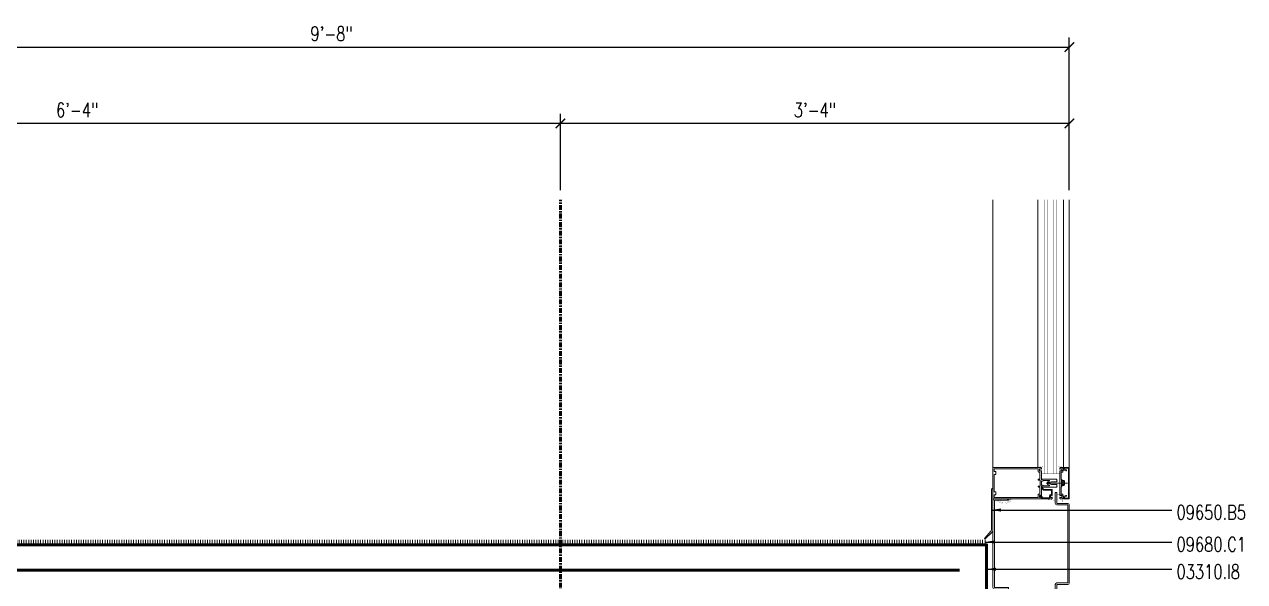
# Model space of a CAD drawing. Header units: inches. Extents: x 4066 to 5785, y 40 to 930.
# Drawn here: x 4741.9 to 4837.8, y 255 to 298.8 of the extents above; entities that cross this region are included whole.
import ezdxf

# ---------------------------------------------------------------- set-up
doc = ezdxf.new("R2010")
doc.units = ezdxf.units.IN
doc.header["$LTSCALE"] = 0.5
doc.header["$MEASUREMENT"] = 0
doc.linetypes.add('CENTER2', pattern=[1.125, 0.75, -0.125, 0.125, -0.125])
doc.layers.get('0').update_dxf_attribs({"lineweight": 18})
doc.layers.get('Defpoints').update_dxf_attribs({"color": 140, "lineweight": 18})
for name, color, linetype, lineweight in [('A-Anno-Dims', 211, 'Continuous', 18), ('A-Anno-Note', 231, 'Continuous', 25), ('A-Detl-Fine', 90, 'Continuous', 18), ('A-Detl-Medm', 31, 'Continuous', 25), ('A-Detl-Thin', 150, 'Continuous', 18), ('A-Detl-Wide', 213, 'Continuous', 50)]:
    doc.layers.add(name, color=color, linetype=linetype, lineweight=lineweight)
doc.styles.add('Arch-Dim', font='romans.shx', dxfattribs={"width": 0.75})
doc.dimstyles.new('Aec-Arch-I-96', dxfattribs={"dimscale": 96, "dimtxt": 0.09375, "dimasz": 0.0625, "dimexe": 0.0625, "dimexo": 0.0625, "dimgap": 0.03125, "dimtad": 1, "dimdec": 4, "dimzin": 3, "dimdsep": 46, "dimlunit": 4, "dimtxsty": 'Arch-Dim', "dimblk": 'ARCHTICK', "dimcen": 0.09375, "dimazin": 2, "dimtfac": 0.75, "dimtdec": 4, "dimtix": 1, "dimtmove": 2, "dimatfit": 2, "dimfxl": 1, "dimtolj": 1, "dimtzin": 0, "dimarcsym": 0})

# ---------------------------------------------------------------- blocks, each defined once
blk = doc.blocks.new('AecDtl_9650C2')
at = {"layer": 'A-Detl-Thin'}
blk.add_lwpolyline([(0.037, 0.588), (0.603, 0.022, 0.414214), (0.647, 0.022), (0.648, 0.023, 0.397145), (0.65, 0.066), (0.157, 0.621, -0.18372), (0.125, 0.704), (0.125, 3.875, 0.414214), (0, 4), (0, 0.677, 0.198912)], format="xyb", close=True, dxfattribs=at)
blk = doc.blocks.new('*U66')
at = {"layer": 'A-Detl-Wide'}
blk.add_lwpolyline([(0, 0.06), (0, 5.5), (136.5, 5.5)], dxfattribs=at)
blk = doc.blocks.new('_ArchTick')
at = {"color": 0, "linetype": 'ByBlock', "const_width": 0.15}
blk.add_lwpolyline([(-0.5, -0.5), (0.5, 0.5)], dxfattribs=at)
blk = doc.blocks.new('*D137')
at = {"layer": 'A-Anno-Dims', "color": 0, "lineweight": -2, "transparency": 16777216}
for p, q in [((4784.039, 285.809), (4784.039, 291.809)), ((4824.04, 285.809), (4824.04, 291.809)), ((4824.04, 291.059), (4784.039, 291.059))]:
    blk.add_line(p, q, dxfattribs=at)
at = {"layer": 'Defpoints', "color": 0, "transparency": 16777216}
for p in [(4784.039, 291.059), (4784.039, 285.059), (4824.04, 285.059)]:
    blk.add_point(p, dxfattribs=at)
at = {"layer": 'A-Anno-Dims', "color": 0, "lineweight": -2, "transparency": 16777216, "xscale": 0.75, "yscale": 0.75, "zscale": 0.75, "rotation": 180}
blk.add_blockref('_ArchTick', (4784.039, 291.059), dxfattribs=at)
at = {"layer": 'A-Anno-Dims', "color": 0, "lineweight": -2, "transparency": 16777216, "xscale": 0.75, "yscale": 0.75, "zscale": 0.75}
blk.add_blockref('_ArchTick', (4824.04, 291.059), dxfattribs=at)
at = {"layer": 'A-Anno-Dims', "color": 0, "transparency": 16777216, "insert": (4804.04, 292.104), "char_height": 1.125, "attachment_point": 5, "style": 'Arch-Dim'}
blk.add_mtext('\\A1;3\'-4"', dxfattribs=at)
blk = doc.blocks.new('*D138')
at = {"layer": 'A-Anno-Dims', "color": 0, "lineweight": -2, "transparency": 16777216}
for p, q in [((4708.04, 208.249), (4708.04, 291.809)), ((4784.039, 285.809), (4784.039, 291.809)), ((4784.039, 291.059), (4708.04, 291.059))]:
    blk.add_line(p, q, dxfattribs=at)
at = {"layer": 'Defpoints', "color": 0, "transparency": 16777216}
for p in [(4708.04, 291.059), (4784.039, 285.059), (4708.04, 207.499)]:
    blk.add_point(p, dxfattribs=at)
at = {"layer": 'A-Anno-Dims', "color": 0, "lineweight": -2, "transparency": 16777216, "xscale": 0.75, "yscale": 0.75, "zscale": 0.75, "rotation": 180}
blk.add_blockref('_ArchTick', (4708.04, 291.059), dxfattribs=at)
at = {"layer": 'A-Anno-Dims', "color": 0, "lineweight": -2, "transparency": 16777216, "xscale": 0.75, "yscale": 0.75, "zscale": 0.75}
blk.add_blockref('_ArchTick', (4784.039, 291.059), dxfattribs=at)
at = {"layer": 'A-Anno-Dims', "color": 0, "transparency": 16777216, "insert": (4746.04, 292.104), "char_height": 1.125, "attachment_point": 5, "style": 'Arch-Dim'}
blk.add_mtext('\\A1;6\'-4"', dxfattribs=at)
blk = doc.blocks.new('*D140')
at = {"layer": 'A-Anno-Dims', "color": 0, "lineweight": -2, "transparency": 16777216}
for p, q in [((4708.04, 208.249), (4708.04, 297.809)), ((4824.04, 285.809), (4824.04, 297.809)), ((4708.04, 297.059), (4824.04, 297.059))]:
    blk.add_line(p, q, dxfattribs=at)
at = {"layer": 'Defpoints', "color": 0, "transparency": 16777216}
for p in [(4824.04, 297.059), (4824.04, 285.059), (4708.04, 207.499)]:
    blk.add_point(p, dxfattribs=at)
at = {"layer": 'A-Anno-Dims', "color": 0, "lineweight": -2, "transparency": 16777216, "xscale": 0.75, "yscale": 0.75, "zscale": 0.75, "rotation": 180}
blk.add_blockref('_ArchTick', (4708.04, 297.059), dxfattribs=at)
at = {"layer": 'A-Anno-Dims', "color": 0, "lineweight": -2, "transparency": 16777216, "xscale": 0.75, "yscale": 0.75, "zscale": 0.75}
blk.add_blockref('_ArchTick', (4824.04, 297.059), dxfattribs=at)
at = {"layer": 'A-Anno-Dims', "color": 0, "transparency": 16777216, "insert": (4766.04, 298.104), "char_height": 1.125, "attachment_point": 5, "style": 'Arch-Dim'}
blk.add_mtext('\\A1;9\'-8"', dxfattribs=at)

msp = doc.modelspace()

# ---------------------------------------------------------------- hatches: boundary and pattern name
at = {"layer": 'A-Detl-Thin'}
h = msp.add_hatch(dxfattribs=at)
h.set_pattern_fill('LINE', color=256, scale=1.5, angle=90, style=0)
h.set_pattern_definition([(90, (4652.03953, 257.94018), (-0.1875, 1e-17), [])])
h.paths.add_polyline_path([(4817.53867, 257.94018), (4817.53867, 258.31518), (4681.0391, 258.31518), (4681.0391, 257.94018)], flags=0)

# ---------------------------------------------------------------- linework, layer by layer
at = {"layer": 'A-Detl-Fine'}
for p, q in [((4821.55758, 264.05899), (4821.55795, 285.05913)), ((4823.58972, 264.05899), (4823.59009, 285.05913)), ((4821.55758, 264.05899), (4821.55758, 263.99998)), ((4823.58972, 264.05899), (4823.58972, 263.9982)), ((4823.47534, 263.03525), (4823.43534, 263.03525)), ((4823.43534, 263.03525), (4823.43534, 262.53525)), ((4823.47534, 263.03525), (4823.47534, 262.53525)), ((4823.61502, 262.98816), (4823.47534, 262.98816)), ((4823.61502, 262.88671), (4823.47534, 262.88671)), ((4823.61895, 262.97184), (4823.61895, 262.59865)), ((4823.63765, 262.97184), (4823.61895, 262.97184)), ((4823.64995, 262.93743), (4823.64995, 262.63306)), ((4823.90106, 262.77844), (4822.20725, 262.77844)), ((4823.47534, 262.53525), (4823.43534, 262.53525)), ((4823.61502, 262.68379), (4823.47534, 262.68379)), ((4823.61502, 262.58233), (4823.47534, 262.58233)), ((4823.63765, 262.59865), (4823.61895, 262.59865)), ((4822.41264, 261.49791), (4822.41264, 261.55655))]:
    msp.add_line(p, q, dxfattribs=at)
at = {"layer": 'A-Detl-Fine', "const_width": 0.01111}
for points in [[(4822.08528, 264.13377), (4821.55758, 264.05899)], [(4823.06201, 264.13377), (4823.58972, 264.05899)], [(4821.84097, 263.53129), (4822.08528, 263.53129)], [(4823.30633, 263.53129), (4823.06201, 263.53129)], [(4823.06226, 263.08431), (4823.30655, 263.08431)], [(4822.69603, 262.02561), (4822.94034, 262.02561)], [(4823.30655, 262.47257), (4823.06226, 262.47257)], [(4823.3068, 261.90911), (4823.06248, 261.90911)], [(4818.34099, 261.34039), (4818.3438, 261.35311), (4818.35148, 261.36332), (4818.36289, 261.36951)], [(4818.37129, 261.31008), (4818.35602, 261.31423), (4818.34514, 261.32511), (4818.34099, 261.34039)], [(4818.36288, 261.36951), (4818.62786, 261.43529)], [(4818.37745, 261.31068), (4818.37546, 261.31037), (4818.37337, 261.31016), (4818.37129, 261.31008)], [(4818.45041, 261.32881), (4818.37748, 261.3107)], [(4818.91598, 261.18433), (4818.84568, 261.18762), (4818.77561, 261.19726), (4818.70637, 261.2129), (4818.6386, 261.23423), (4818.5729, 261.26089), (4818.50991, 261.29255), (4818.45022, 261.32888)], [(4818.91598, 261.24492), (4818.83757, 261.24913), (4818.76002, 261.26148), (4818.68418, 261.28155), (4818.61091, 261.3089), (4818.54107, 261.34311)], [(4818.6362, 261.41829), (4818.54201, 261.34302)], [(4818.62786, 261.43527), (4818.62868, 261.43544), (4818.62954, 261.43556), (4818.63038, 261.43561)], [(4818.63038, 261.43561), (4818.63524, 261.43429), (4818.6387, 261.43083), (4818.64001, 261.42598)], [(4818.64001, 261.42598), (4818.63955, 261.42305), (4818.63823, 261.42042), (4818.63618, 261.41831)], [(4819.48131, 261.49486), (4819.43656, 261.44954), (4819.38824, 261.40831), (4819.33671, 261.37132), (4819.28232, 261.33875), (4819.22543, 261.31075), (4819.1664, 261.28748), (4819.10558, 261.2691), (4819.04333, 261.25577), (4818.98001, 261.24766), (4818.91598, 261.24492)], [(4819.5295, 261.45736), (4819.48567, 261.41263), (4819.43849, 261.3714), (4819.38829, 261.33384), (4819.33538, 261.3001), (4819.28009, 261.27034), (4819.22272, 261.24472), (4819.1636, 261.22341), (4819.10305, 261.20655), (4819.04139, 261.19432), (4818.97892, 261.18686), (4818.91598, 261.18433)], [(4819.13871, 261.49634), (4819.13871, 261.52664)], [(4819.48152, 261.49634), (4819.13871, 261.49634)], [(4819.16901, 261.55692), (4819.15374, 261.55278), (4819.14287, 261.5419), (4819.13873, 261.52664)], [(4819.16901, 261.55692), (4820.11593, 261.55692)], [(4820.11593, 261.45919), (4819.52959, 261.45919)], [(4820.11593, 261.55692), (4820.11593, 261.45919)], [(4822.41264, 261.55655), (4822.52563, 261.55655)], [(4822.94034, 261.42311), (4822.41264, 261.49791)], [(4823.06248, 261.5573), (4823.3068, 261.5573)], [(4823.5031, 261.37798), (4823.50584, 261.44095), (4823.51407, 261.50331), (4823.52779, 261.56446)], [(4823.52779, 261.1915), (4823.51407, 261.25265), (4823.50584, 261.31501), (4823.5031, 261.37798)]]:
    msp.add_lwpolyline(points, dxfattribs=at)
at = {"layer": 'A-Detl-Fine', "linetype": 'Continuous', "const_width": 0.01111}
for points in [[(4823.06226, 263.02324), (4823.06226, 263.08431)], [(4823.06226, 262.47257), (4823.06226, 262.53366)]]:
    msp.add_lwpolyline(points, dxfattribs=at)
at = {"layer": 'A-Detl-Fine'}
for centre, radius, start, end in [((4823.59564, 262.93743), 0.05431, 290.9107, 69.0893), ((4823.4851, 262.78525), 0.16485, 322.0123, 37.9877), ((4823.59564, 262.63306), 0.05431, 290.9107, 69.0893)]:
    msp.add_arc(centre, radius, start, end, dxfattribs=at)
at = {"layer": 'A-Detl-Medm', "linetype": 'Continuous', "const_width": 0.01111}
for points in [[(4822.0854, 285.05913), (4822.08504, 263.51137)], [(4822.32969, 285.05913), (4822.32914, 263.51137)], [(4822.81775, 263.51137), (4822.8183, 285.05913)], [(4823.06206, 263.51137), (4823.06261, 285.05913)], [(4822.08504, 263.51137), (4823.06226, 263.51137)], [(4822.32933, 263.75567), (4822.81794, 263.75567)]]:
    msp.add_lwpolyline(points, dxfattribs=at)
at = {"layer": 'A-Detl-Thin'}
for p, q in [((4818.03916, 263.99998), (4818.03968, 285.05913)), ((4824.03948, 263.99998), (4824.03986, 285.05913)), ((4821.82119, 263.99998), (4818.03933, 263.99998)), ((4818.03933, 263.99998), (4818.03933, 261.55692)), ((4818.13706, 263.7459), (4818.13706, 263.90225)), ((4818.13706, 263.90225), (4821.56712, 263.90225)), ((4821.56712, 263.90225), (4821.56712, 263.90223)), ((4821.56712, 263.90223), (4821.5819, 263.89824)), ((4821.5819, 263.89824), (4821.59242, 263.88773)), ((4821.59242, 263.88773), (4821.59641, 263.87294)), ((4821.59641, 263.87294), (4821.59643, 263.87294)), ((4821.59643, 263.87294), (4821.59643, 263.6726)), ((4821.69415, 263.78108), (4821.69415, 263.86707)), ((4821.69415, 263.86707), (4821.69417, 263.86707)), ((4821.69417, 263.86707), (4821.70082, 263.89172)), ((4821.70082, 263.89172), (4821.71835, 263.90926)), ((4821.71835, 263.90926), (4821.74301, 263.91592)), ((4821.74301, 263.91592), (4821.75328, 263.91592)), ((4821.75328, 263.91592), (4821.75328, 263.9159)), ((4821.75328, 263.9159), (4821.77618, 263.91289)), ((4821.77618, 263.91289), (4821.79734, 263.90409)), ((4821.79734, 263.90409), (4821.81564, 263.88998)), ((4821.81564, 263.88998), (4821.81569, 263.89)), ((4821.81569, 263.89), (4821.82628, 263.88564)), ((4821.82119, 263.99994), (4821.82119, 263.99998)), ((4821.83104, 263.99728), (4821.82119, 263.99994)), ((4821.82628, 263.88564), (4821.83627, 263.88977)), ((4821.83804, 263.99028), (4821.83104, 263.99728)), ((4821.83627, 263.88977), (4821.8407, 263.9003)), ((4821.8407, 263.98043), (4821.83804, 263.99028)), ((4821.84074, 263.98043), (4821.8407, 263.98043)), ((4821.8407, 263.9003), (4821.84074, 263.9003)), ((4821.84074, 263.9003), (4821.84074, 263.98043)), ((4823.54698, 263.94134), (4823.54696, 263.94134)), ((4823.54696, 263.94134), (4823.54696, 263.9218)), ((4823.54696, 263.9218), (4823.547, 263.9218)), ((4823.555, 263.97091), (4823.54698, 263.94134)), ((4823.547, 263.9218), (4823.55233, 263.90208)), ((4823.55233, 263.90208), (4823.56634, 263.88807)), ((4823.57603, 263.99193), (4823.555, 263.97091)), ((4823.56634, 263.88807), (4823.58605, 263.88274)), ((4823.6056, 263.99994), (4823.57603, 263.99193)), ((4823.58605, 263.88274), (4823.60576, 263.88808)), ((4824.03948, 263.99998), (4823.6056, 263.99998)), ((4823.6056, 263.99998), (4823.6056, 263.99994)), ((4823.60576, 263.88808), (4823.61977, 263.90209)), ((4823.61977, 263.90209), (4823.62511, 263.9218)), ((4823.62511, 263.9218), (4823.62512, 263.9218)), ((4823.62512, 263.9218), (4823.62512, 263.9511)), ((4823.62512, 263.9511), (4823.98084, 263.9511)), ((4823.98084, 263.9511), (4823.98084, 261.60578)), ((4824.03948, 261.55692), (4824.03948, 263.99998)), ((4818.1371, 263.7459), (4818.13706, 263.7459)), ((4818.13706, 262.15791), (4818.13706, 263.39897)), ((4818.13706, 263.39897), (4818.1371, 263.39897)), ((4818.14508, 263.71632), (4818.1371, 263.7459)), ((4818.1371, 263.39897), (4818.14508, 263.42856)), ((4818.16611, 263.69528), (4818.14508, 263.71632)), ((4818.14508, 263.42856), (4818.16611, 263.44959)), ((4818.1957, 263.68728), (4818.16611, 263.69528)), ((4818.16611, 263.44959), (4818.1957, 263.45759)), ((4818.1957, 263.68726), (4818.1957, 263.68728)), ((4818.25433, 263.68726), (4818.1957, 263.68726)), ((4818.1957, 263.45759), (4818.1957, 263.45761)), ((4818.1957, 263.45761), (4818.25433, 263.45761)), ((4818.25433, 263.45761), (4818.25433, 263.68726)), ((4821.59643, 263.6726), (4821.59644, 263.6726)), ((4821.59646, 263.06477), (4821.59643, 263.06477)), ((4821.59643, 263.06477), (4821.59643, 263.02567)), ((4821.59643, 263.02567), (4821.59644, 263.02567)), ((4821.59644, 263.6726), (4821.59912, 263.66275)), ((4821.59644, 263.02567), (4821.59912, 263.01583)), ((4821.59913, 263.07461), (4821.59646, 263.06477)), ((4821.59912, 263.66275), (4821.60612, 263.65575)), ((4821.59912, 263.01583), (4821.60612, 263.00883)), ((4821.60612, 263.08162), (4821.59913, 263.07461)), ((4821.60612, 263.65575), (4821.61597, 263.65309)), ((4821.61597, 263.08429), (4821.60612, 263.08162)), ((4821.60612, 263.00883), (4821.61597, 263.00617)), ((4821.61597, 263.65309), (4821.61597, 263.65305)), ((4821.61597, 263.65305), (4821.71858, 263.65305)), ((4821.71858, 263.08431), (4821.61597, 263.08431)), ((4821.61597, 263.08431), (4821.61597, 263.08429)), ((4821.61597, 263.00617), (4821.61597, 263.00615)), ((4821.61597, 263.00615), (4821.74301, 263.00615)), ((4821.69417, 263.78108), (4821.69415, 263.78108)), ((4821.70082, 263.75642), (4821.69417, 263.78108)), ((4821.71835, 263.73889), (4821.70082, 263.75642)), ((4821.74301, 263.73223), (4821.71835, 263.73889)), ((4821.71858, 263.65305), (4821.71858, 263.08431)), ((4821.74301, 263.73221), (4821.74301, 263.73223)), ((4821.75328, 263.73221), (4821.74301, 263.73221)), ((4821.74301, 263.00615), (4821.74301, 262.55076)), ((4821.7533, 263.73223), (4821.75328, 263.73221)), ((4821.77622, 263.73526), (4821.7533, 263.73223)), ((4821.79739, 263.74407), (4821.77622, 263.73526)), ((4821.81569, 263.75821), (4821.79739, 263.74407)), ((4821.82628, 263.7625), (4821.81569, 263.75815)), ((4821.81569, 263.75815), (4821.81569, 263.75821)), ((4821.82608, 263.38921), (4821.84074, 263.40387)), ((4821.84074, 263.37455), (4821.82608, 263.38921)), ((4821.83627, 263.75838), (4821.82628, 263.7625)), ((4821.8407, 263.74785), (4821.83627, 263.75838)), ((4821.84074, 263.74785), (4821.8407, 263.74785)), ((4821.84074, 263.40387), (4821.84074, 263.74785)), ((4821.84074, 263.03546), (4821.84074, 263.37455)), ((4821.84207, 263.03053), (4821.84074, 263.03546)), ((4821.90523, 262.92796), (4821.84074, 262.92796)), ((4821.84074, 262.92796), (4821.84074, 262.62894)), ((4821.84558, 263.02703), (4821.84207, 263.03053)), ((4821.8505, 263.02569), (4821.84558, 263.02703)), ((4821.8505, 263.02567), (4821.8505, 263.02569)), ((4821.90523, 263.02567), (4821.8505, 263.02567)), ((4821.91016, 263.02703), (4821.90523, 263.02571)), ((4821.90523, 263.02571), (4821.90523, 263.02567)), ((4821.90527, 262.92798), (4821.90523, 262.92796)), ((4821.94396, 262.93518), (4821.90527, 262.92798)), ((4821.91366, 263.03053), (4821.91016, 263.02703)), ((4821.91498, 263.03546), (4821.91366, 263.03053)), ((4821.915, 263.03546), (4821.91498, 263.03546)), ((4821.91501, 263.07455), (4821.915, 263.07455)), ((4821.915, 263.07455), (4821.915, 263.03546)), ((4821.91636, 263.07947), (4821.91501, 263.07455)), ((4821.91986, 263.08297), (4821.91636, 263.07947)), ((4821.92478, 263.08431), (4821.91986, 263.08297)), ((4823.06226, 263.08431), (4821.92478, 263.08431)), ((4821.977, 262.95543), (4821.94396, 262.93518)), ((4822.00098, 262.98664), (4821.977, 262.95543)), ((4822.00098, 262.9866), (4822.00098, 262.98664)), ((4822.45392, 262.9866), (4822.00098, 262.9866)), ((4822.31904, 262.85022), (4822.35287, 262.88879)), ((4822.35287, 262.88879), (4822.40362, 262.91343)), ((4822.40361, 262.91345), (4822.4615, 262.92895)), ((4822.40362, 262.91343), (4822.40361, 262.91345)), ((4822.42891, 262.81905), (4822.64205, 262.87617)), ((4822.45392, 262.98656), (4822.45392, 262.9866)), ((4822.47846, 262.9736), (4822.45392, 262.98656)), ((4822.4615, 262.92895), (4822.46151, 262.92897)), ((4822.46151, 262.92897), (4822.48186, 262.94786)), ((4822.48186, 262.94786), (4822.47846, 262.9736)), ((4822.64205, 262.87617), (4823.06226, 262.87617)), ((4823.06226, 263.04522), (4823.06226, 263.08431)), ((4823.07692, 263.03057), (4823.06226, 263.04522)), ((4823.06226, 263.01591), (4823.07692, 263.03057)), ((4823.06226, 262.94457), (4823.06226, 263.01591)), ((4823.07692, 262.92991), (4823.06226, 262.94457)), ((4823.06226, 262.91526), (4823.07692, 262.92991)), ((4823.06226, 262.87617), (4823.06226, 262.91526)), ((4818.1371, 262.15791), (4818.13706, 262.15791)), ((4818.14508, 262.12833), (4818.1371, 262.15791)), ((4818.16611, 262.10729), (4818.14508, 262.12833)), ((4818.1957, 262.09929), (4818.16611, 262.10729)), ((4818.1957, 262.09927), (4818.1957, 262.09929)), ((4818.25433, 262.09927), (4818.1957, 262.09927)), ((4818.25433, 261.86964), (4818.25433, 262.09927)), ((4821.59646, 262.53121), (4821.59643, 262.53121)), ((4821.59643, 262.53121), (4821.59643, 262.49212)), ((4821.59643, 262.49212), (4821.59644, 262.49212)), ((4821.59644, 262.49212), (4821.59912, 262.48227)), ((4821.59913, 262.54106), (4821.59646, 262.53121)), ((4821.59913, 261.89413), (4821.59646, 261.88428)), ((4821.59912, 262.48227), (4821.60612, 262.47527)), ((4821.60612, 262.54806), (4821.59913, 262.54106)), ((4821.60612, 261.90114), (4821.59913, 261.89413)), ((4821.61597, 262.55074), (4821.60612, 262.54806)), ((4821.60612, 262.47527), (4821.61597, 262.47261)), ((4821.61597, 261.90381), (4821.60612, 261.90114)), ((4821.74301, 262.55076), (4821.61597, 262.55076)), ((4821.61597, 262.55076), (4821.61597, 262.55074)), ((4821.61597, 262.47261), (4821.61597, 262.47257)), ((4821.61597, 262.47257), (4821.71858, 262.47257)), ((4821.71858, 261.90383), (4821.61597, 261.90383)), ((4821.61597, 261.90383), (4821.61597, 261.90381)), ((4821.71858, 262.47257), (4821.71858, 261.90383)), ((4821.82608, 262.16769), (4821.84074, 262.18234)), ((4821.84074, 262.15303), (4821.82608, 262.16769)), ((4821.84074, 262.62894), (4821.90523, 262.62894)), ((4821.84074, 262.52144), (4821.84207, 262.52637)), ((4821.84074, 262.18234), (4821.84074, 262.52144)), ((4821.84074, 261.80904), (4821.84074, 262.15303)), ((4821.84207, 262.52637), (4821.84558, 262.52987)), ((4821.84558, 262.52987), (4821.8505, 262.53121)), ((4821.84854, 262.40417), (4821.84854, 262.51166)), ((4821.84854, 262.51166), (4821.84856, 262.51166)), ((4821.84856, 262.40417), (4821.84854, 262.40417)), ((4821.84856, 262.51166), (4821.85123, 262.52151)), ((4821.85056, 262.38896), (4821.84856, 262.40417)), ((4821.8505, 262.53121), (4821.90523, 262.53121)), ((4821.85639, 262.3749), (4821.85056, 262.38896)), ((4821.85123, 262.52151), (4821.85823, 262.52852)), ((4821.86573, 262.36272), (4821.85639, 262.3749)), ((4821.85823, 262.52852), (4821.86808, 262.53119)), ((4821.86573, 262.3627), (4821.86573, 262.36272)), ((4821.98787, 262.24056), (4821.86573, 262.3627)), ((4821.86808, 262.53119), (4821.86808, 262.53121)), ((4821.86808, 262.53121), (4821.88763, 262.53121)), ((4821.88763, 262.53121), (4821.88763, 262.53117)), ((4821.88763, 262.53117), (4821.89748, 262.52851)), ((4821.89748, 262.52851), (4821.90448, 262.52151)), ((4821.90448, 262.52151), (4821.90714, 262.51166)), ((4821.90523, 262.62894), (4821.90521, 262.62892)), ((4821.90521, 262.62892), (4821.94391, 262.62175)), ((4821.90523, 262.53121), (4821.90523, 262.53119)), ((4821.90523, 262.53119), (4821.91016, 262.52987)), ((4821.90714, 262.51166), (4821.90718, 262.51166)), ((4821.90718, 262.51166), (4821.90718, 262.40417)), ((4821.90718, 262.40417), (4822.02934, 262.28201)), ((4821.91016, 262.52987), (4821.91366, 262.52637)), ((4821.91366, 262.52637), (4821.91498, 262.52144)), ((4821.91498, 262.52144), (4821.915, 262.52144)), ((4821.915, 262.52144), (4821.915, 262.48235)), ((4821.915, 262.48235), (4821.91501, 262.48235)), ((4821.91501, 262.48235), (4821.91636, 262.47743)), ((4821.91636, 262.47743), (4821.91986, 262.47394)), ((4821.91986, 262.47394), (4821.92478, 262.47261)), ((4821.92478, 262.47261), (4821.92478, 262.47257)), ((4821.92478, 262.47257), (4823.06226, 262.47257)), ((4821.94391, 262.62175), (4821.97696, 262.60153)), ((4821.97696, 262.60153), (4822.00096, 262.57034)), ((4821.98789, 262.24056), (4821.98787, 262.24056)), ((4822.00007, 262.23122), (4821.98789, 262.24056)), ((4822.01413, 262.2254), (4822.00007, 262.23122)), ((4822.00096, 262.57034), (4822.00098, 262.5703)), ((4822.00098, 262.5703), (4822.45392, 262.5703)), ((4822.02934, 262.22339), (4822.01413, 262.2254)), ((4822.02934, 262.28201), (4822.63717, 262.28201)), ((4822.63717, 262.22339), (4822.02934, 262.22339)), ((4822.30213, 262.8033), (4822.31904, 262.85022)), ((4822.30213, 262.75359), (4822.30213, 262.8033)), ((4822.31904, 262.70666), (4822.30213, 262.75359)), ((4822.35287, 262.66809), (4822.31904, 262.70666)), ((4822.40362, 262.64345), (4822.35287, 262.66809)), ((4822.40122, 262.79552), (4822.42891, 262.81903)), ((4822.40122, 262.76136), (4822.40122, 262.79552)), ((4822.42891, 262.73785), (4822.40122, 262.76136)), ((4822.4615, 262.62793), (4822.40361, 262.64345)), ((4822.40361, 262.64345), (4822.40362, 262.64345)), ((4822.42891, 262.81903), (4822.42891, 262.81905)), ((4822.42891, 262.73783), (4822.42891, 262.73785)), ((4822.64205, 262.68073), (4822.42891, 262.73783)), ((4822.45392, 262.57032), (4822.47847, 262.58329)), ((4822.45392, 262.5703), (4822.45392, 262.57032)), ((4822.4615, 262.62791), (4822.4615, 262.62793)), ((4822.48185, 262.60904), (4822.4615, 262.62791)), ((4822.47847, 262.58329), (4822.48185, 262.60904)), ((4822.63717, 262.28201), (4822.63717, 262.28199)), ((4822.63717, 262.28199), (4822.66674, 262.27401)), ((4822.63717, 261.88331), (4822.63717, 262.22339)), ((4823.06226, 262.68073), (4822.64205, 262.68073)), ((4822.66674, 262.27401), (4822.68777, 262.25299)), ((4822.68777, 262.25299), (4822.69576, 262.22341)), ((4822.69576, 262.22341), (4822.6958, 262.22339)), ((4822.6958, 262.22339), (4822.6958, 261.80904)), ((4823.06226, 262.64164), (4823.06226, 262.68073)), ((4823.07692, 262.62697), (4823.06226, 262.64164)), ((4823.06226, 262.61231), (4823.07692, 262.62697)), ((4823.06226, 262.54099), (4823.06226, 262.61231)), ((4823.07692, 262.52633), (4823.06226, 262.54099)), ((4823.06226, 262.51166), (4823.07692, 262.52633)), ((4823.06226, 262.47257), (4823.06226, 262.51166)), ((4818.03933, 261.55692), (4821.82119, 261.55692)), ((4818.13706, 261.65465), (4818.13706, 261.811)), ((4818.13706, 261.811), (4818.1371, 261.811)), ((4821.56712, 261.65465), (4818.13706, 261.65465)), ((4818.1371, 261.811), (4818.14508, 261.84058)), ((4818.14508, 261.84058), (4818.16611, 261.86162)), ((4818.16611, 261.86162), (4818.1957, 261.86962)), ((4818.1957, 261.86962), (4818.1957, 261.86964)), ((4818.1957, 261.86964), (4818.25433, 261.86964)), ((4821.58192, 261.65867), (4821.56712, 261.65467)), ((4821.56712, 261.65467), (4821.56712, 261.65465)), ((4821.59243, 261.66918), (4821.58192, 261.65867)), ((4821.59641, 261.68396), (4821.59243, 261.66918)), ((4821.59643, 261.68396), (4821.59641, 261.68396)), ((4821.59646, 261.88428), (4821.59643, 261.88428)), ((4821.59643, 261.88428), (4821.59643, 261.68396)), ((4821.69415, 261.68981), (4821.69415, 261.77582)), ((4821.69415, 261.77582), (4821.69417, 261.77582)), ((4821.69417, 261.68981), (4821.69415, 261.68981)), ((4821.69417, 261.77582), (4821.70082, 261.80048)), ((4821.70082, 261.66516), (4821.69417, 261.68981)), ((4821.70082, 261.80048), (4821.71835, 261.81801)), ((4821.71835, 261.64762), (4821.70082, 261.66516)), ((4821.71365, 261.71917), (4821.7214, 261.74002)), ((4821.72388, 261.69793), (4821.71365, 261.71917)), ((4821.71835, 261.81801), (4821.74301, 261.82467)), ((4821.74301, 261.64096), (4821.71835, 261.64762)), ((4821.7214, 261.74002), (4821.74301, 261.74943)), ((4821.72386, 261.69792), (4821.72388, 261.69793)), ((4821.76764, 261.66015), (4821.72386, 261.69792)), ((4821.74301, 261.82467), (4821.75328, 261.82467)), ((4821.74301, 261.74943), (4821.84074, 261.74943)), ((4821.75328, 261.64096), (4821.74301, 261.64096)), ((4821.75328, 261.82467), (4821.75328, 261.82466)), ((4821.75328, 261.82466), (4821.77618, 261.82164)), ((4821.7533, 261.64098), (4821.75328, 261.64096)), ((4821.77622, 261.64401), (4821.7533, 261.64098)), ((4821.76766, 261.66019), (4821.76764, 261.66015)), ((4821.77815, 261.65663), (4821.76766, 261.66019)), ((4821.77618, 261.82164), (4821.79734, 261.81284)), ((4821.79739, 261.65282), (4821.77622, 261.64401)), ((4821.78769, 261.661), (4821.77815, 261.65663)), ((4821.79185, 261.67126), (4821.78769, 261.661)), ((4821.79186, 261.67126), (4821.79185, 261.67126)), ((4821.84074, 261.69081), (4821.79186, 261.69081)), ((4821.79186, 261.69081), (4821.79186, 261.67126)), ((4821.79734, 261.81284), (4821.81564, 261.79873)), ((4821.81569, 261.66696), (4821.79739, 261.65282)), ((4821.81564, 261.79873), (4821.81569, 261.79873)), ((4821.81569, 261.79873), (4821.82628, 261.79438)), ((4821.82628, 261.67126), (4821.81569, 261.66691)), ((4821.81569, 261.66691), (4821.81569, 261.66696)), ((4821.82119, 261.55696), (4821.83104, 261.55962)), ((4821.82119, 261.55692), (4821.82119, 261.55696)), ((4821.82628, 261.79438), (4821.83627, 261.7985)), ((4821.83627, 261.66713), (4821.82628, 261.67126)), ((4821.83104, 261.55962), (4821.83804, 261.56662)), ((4821.83627, 261.7985), (4821.8407, 261.80904)), ((4821.8407, 261.6566), (4821.83627, 261.66713)), ((4821.83804, 261.56662), (4821.8407, 261.57647)), ((4821.8407, 261.80904), (4821.84074, 261.80904)), ((4821.84074, 261.6566), (4821.8407, 261.6566)), ((4821.8407, 261.57647), (4821.84074, 261.57647)), ((4821.84074, 261.74943), (4821.84074, 261.74941)), ((4821.84074, 261.74941), (4821.87032, 261.74143)), ((4821.84074, 261.57647), (4821.84074, 261.69081)), ((4821.84074, 261.57647), (4821.84074, 261.6566)), ((4821.84341, 261.56662), (4821.84074, 261.57647)), ((4821.85042, 261.55961), (4821.84341, 261.56662)), ((4821.86026, 261.55694), (4821.85042, 261.55961)), ((4821.86026, 261.55692), (4821.86026, 261.55694)), ((4822.67626, 261.55692), (4821.86026, 261.55692)), ((4821.87032, 261.74143), (4821.89135, 261.7204)), ((4821.89135, 261.7204), (4821.89934, 261.69083)), ((4821.89934, 261.69083), (4821.89936, 261.69081)), ((4821.89936, 261.69081), (4821.89936, 261.61556)), ((4821.89936, 261.61556), (4822.49058, 261.61556)), ((4822.49058, 261.61556), (4822.49058, 261.77582)), ((4822.49058, 261.77582), (4822.4906, 261.77582)), ((4822.4906, 261.77582), (4822.50525, 261.83007)), ((4822.50525, 261.83007), (4822.54382, 261.86864)), ((4822.54382, 261.86864), (4822.59808, 261.8833)), ((4822.54924, 261.77582), (4822.54922, 261.77582)), ((4822.54922, 261.77582), (4822.54922, 261.68981)), ((4822.54922, 261.68981), (4822.54924, 261.68981)), ((4822.55591, 261.80046), (4822.54924, 261.77582)), ((4822.54924, 261.68981), (4822.55591, 261.66517)), ((4822.57343, 261.81798), (4822.55591, 261.80046)), ((4822.55591, 261.66517), (4822.57343, 261.64766)), ((4822.59808, 261.82466), (4822.57343, 261.81798)), ((4822.57343, 261.64766), (4822.59808, 261.64098)), ((4822.59808, 261.8833), (4822.59808, 261.88331)), ((4822.59808, 261.88331), (4822.63717, 261.88331)), ((4822.60834, 261.82467), (4822.59808, 261.82467)), ((4822.59808, 261.82467), (4822.59808, 261.82466)), ((4822.59808, 261.64098), (4822.59808, 261.64096)), ((4822.59808, 261.64096), (4822.60834, 261.64096)), ((4822.60834, 261.82466), (4822.60834, 261.82467)), ((4822.63124, 261.82162), (4822.60834, 261.82466)), ((4822.60834, 261.64096), (4822.60836, 261.64098)), ((4822.60836, 261.64098), (4822.63128, 261.64403)), ((4822.6524, 261.81282), (4822.63124, 261.82162)), ((4822.63128, 261.64403), (4822.65244, 261.65285)), ((4822.67072, 261.79871), (4822.6524, 261.81282)), ((4822.65244, 261.65285), (4822.67076, 261.66696)), ((4822.67076, 261.79873), (4822.67072, 261.79871)), ((4822.68134, 261.79437), (4822.67076, 261.79873)), ((4822.67076, 261.66691), (4822.68134, 261.67126)), ((4822.67076, 261.66696), (4822.67076, 261.66691)), ((4822.68611, 261.55962), (4822.67626, 261.55696)), ((4822.67626, 261.55696), (4822.67626, 261.55692)), ((4822.69134, 261.7985), (4822.68134, 261.79437)), ((4822.68134, 261.67126), (4822.69134, 261.66713)), ((4822.69311, 261.56662), (4822.68611, 261.55962)), ((4822.69576, 261.80904), (4822.69134, 261.7985)), ((4822.69134, 261.66713), (4822.69576, 261.6566)), ((4822.69576, 261.57647), (4822.69311, 261.56662)), ((4822.6958, 261.80904), (4822.69576, 261.80904)), ((4822.69576, 261.6566), (4822.6958, 261.6566)), ((4822.6958, 261.57647), (4822.69576, 261.57647)), ((4822.6958, 261.6566), (4822.6958, 261.57647)), ((4823.547, 261.63511), (4823.54696, 261.63511)), ((4823.54696, 261.63511), (4823.54696, 261.61556)), ((4823.54696, 261.61556), (4823.547, 261.61556)), ((4823.55233, 261.65481), (4823.547, 261.63511)), ((4823.547, 261.61556), (4823.55501, 261.58599)), ((4823.56634, 261.66882), (4823.55233, 261.65481)), ((4823.55501, 261.58599), (4823.57603, 261.56497)), ((4823.58605, 261.67416), (4823.56634, 261.66882)), ((4823.57603, 261.56497), (4823.6056, 261.55696)), ((4823.60576, 261.66883), (4823.58605, 261.67416)), ((4823.6056, 261.55696), (4823.6056, 261.55692)), ((4823.6056, 261.55692), (4824.03948, 261.55692)), ((4823.61977, 261.65483), (4823.60576, 261.66883)), ((4823.62511, 261.63511), (4823.61977, 261.65483)), ((4823.62512, 261.63511), (4823.62511, 261.63511)), ((4823.62512, 261.60578), (4823.62512, 261.63511)), ((4823.98084, 261.60578), (4823.62512, 261.60578))]:
    msp.add_line(p, q, dxfattribs=at)
msp.add_lwpolyline([(4823.77171, 263.74519), (4823.77173, 263.74521), (4823.79147, 263.73998), (4823.81061, 263.74512), (4823.82509, 263.75952), (4823.83032, 263.77926), (4823.82518, 263.79839), (4823.81078, 263.81288), (4823.8108, 263.8129), (4823.63234, 263.91592), (4823.63232, 263.91596), (4823.59982, 263.88441), (4823.55794, 263.89128), (4823.53721, 263.93156), (4823.53718, 263.93156), (4823.53718, 263.97065), (4823.53716, 263.97065), (4823.53315, 263.98544), (4823.52265, 263.99594), (4823.50787, 263.99994), (4823.50787, 263.99998), (4823.3261, 263.99998), (4823.3261, 263.99994), (4823.31625, 263.99728), (4823.30926, 263.99028), (4823.30659, 263.98043), (4823.30655, 263.98043), (4823.30655, 263.9003), (4823.30657, 263.9003), (4823.31102, 263.88977), (4823.32102, 263.88564), (4823.3316, 263.89), (4823.33163, 263.88994), (4823.34992, 263.90407), (4823.37109, 263.91288), (4823.39402, 263.9159), (4823.39402, 263.91592), (4823.40428, 263.91592), (4823.40428, 263.9159), (4823.42893, 263.90926), (4823.44646, 263.89173), (4823.45312, 263.86707), (4823.45314, 263.86707), (4823.45314, 263.78108), (4823.45312, 263.78108), (4823.44647, 263.75644), (4823.42895, 263.73891), (4823.40428, 263.73224), (4823.40428, 263.73221), (4823.39402, 263.73221), (4823.39402, 263.73223), (4823.3711, 263.73525), (4823.34994, 263.74406), (4823.33163, 263.75819), (4823.3316, 263.75815), (4823.32102, 263.7625), (4823.31103, 263.75838), (4823.30659, 263.74785), (4823.30655, 263.74785), (4823.30655, 262.99833), (4823.29191, 262.98367), (4823.30655, 262.969), (4823.30655, 262.58788), (4823.29191, 262.57324), (4823.30655, 262.55857), (4823.30655, 261.80904), (4823.30657, 261.80904), (4823.31102, 261.7985), (4823.32102, 261.79438), (4823.3316, 261.79873), (4823.33163, 261.79869), (4823.34992, 261.81282), (4823.37109, 261.82163), (4823.39402, 261.82466), (4823.39402, 261.82467), (4823.40428, 261.82467), (4823.40428, 261.82466), (4823.42893, 261.81801), (4823.44646, 261.80049), (4823.45312, 261.77582), (4823.45314, 261.77582), (4823.45314, 261.68981), (4823.45312, 261.68981), (4823.44647, 261.66517), (4823.42895, 261.64764), (4823.40428, 261.64098), (4823.40428, 261.64096), (4823.39402, 261.64096), (4823.39402, 261.64098), (4823.3711, 261.644), (4823.34994, 261.65281), (4823.33163, 261.66694), (4823.3316, 261.66691), (4823.32102, 261.67126), (4823.31103, 261.66713), (4823.30659, 261.6566), (4823.30655, 261.6566), (4823.30655, 261.57647), (4823.30659, 261.57647), (4823.30926, 261.56662), (4823.31625, 261.55962), (4823.3261, 261.55696), (4823.3261, 261.55692), (4823.50787, 261.55692), (4823.50787, 261.55694), (4823.52265, 261.56094), (4823.53316, 261.57146), (4823.53716, 261.58623), (4823.53718, 261.58623), (4823.53718, 261.62532), (4823.53721, 261.62532), (4823.55792, 261.6656), (4823.5998, 261.67249), (4823.63232, 261.64096), (4823.63234, 261.64096), (4823.8108, 261.744), (4823.8108, 261.74404), (4823.8252, 261.75852), (4823.83032, 261.77765), (4823.82507, 261.79739), (4823.8106, 261.81179), (4823.79147, 261.81693), (4823.77173, 261.81169), (4823.77171, 261.81171), (4823.66893, 261.75236), (4823.53718, 261.75236), (4823.53718, 261.86377), (4823.53716, 261.86378), (4823.52914, 261.89335), (4823.50813, 261.91436), (4823.47856, 261.92237), (4823.47856, 261.92241), (4823.40428, 261.92241), (4823.40428, 262.46084), (4823.42871, 262.48529), (4823.42871, 262.7638), (4823.41405, 262.77844), (4823.42871, 262.79311), (4823.42871, 263.07161), (4823.40428, 263.09604), (4823.40428, 263.6345), (4823.47856, 263.6345), (4823.47856, 263.63452), (4823.50814, 263.64253), (4823.52916, 263.66356), (4823.53716, 263.69313), (4823.53718, 263.69312), (4823.53718, 263.80452), (4823.66893, 263.80452)], close=True, dxfattribs=at)
for points in [[(4824.03946, 254.93449), (4824.03946, 261.06547, 0.41421356), (4823.91446, 261.19047), (4823.07788, 261.19047, -0.41421356), (4823.06226, 261.20609), (4823.06226, 262.04554), (4822.9401, 262.04554), (4822.9401, 261.19331, 0.41421356), (4823.0651, 261.06831), (4823.90168, 261.06831, -0.41421356), (4823.9173, 261.05269), (4823.9173, 254.94728, -0.41421356), (4823.90168, 254.93165), (4823.0651, 254.93165, 0.41421356), (4822.9401, 254.80665), (4822.9401, 253.95443), (4823.06226, 253.95443), (4823.06226, 254.79387, -0.41421356), (4823.07788, 254.80949), (4823.91446, 254.80949, 0.41421356)], [(4818.16433, 261.55692, 0.41421356), (4818.03933, 261.43192), (4818.03933, 254.56804, 0.41421356), (4818.16433, 254.44304), (4819.25524, 254.44304), (4819.25524, 254.5652), (4818.17711, 254.5652, -0.41421356), (4818.16149, 254.58082), (4818.16149, 261.41914, -0.41421356), (4818.17711, 261.43476), (4819.25524, 261.43476), (4819.25524, 261.55692)]]:
    msp.add_lwpolyline(points, format="xyb", close=True, dxfattribs=at)
at = {"layer": 'A-Detl-Wide', "linetype": 'CENTER2'}
msp.add_line((4784.03944, 182.33964), (4784.03944, 285.05913), dxfattribs=at)
at = {"layer": 'A-Detl-Wide'}
for points in [[(4681.0391, 257.94018), (4817.53867, 257.94018)], [(4815.39793, 255.94018), (4681.0391, 255.94018)]]:
    msp.add_lwpolyline(points, dxfattribs=at)

# ---------------------------------------------------------------- block references
at = {"layer": 'A-Detl-Medm', "xscale": -1}
msp.add_blockref('AecDtl_9650C2', (4818.03867, 258.37498), dxfattribs=at)
at = {"layer": 'A-Detl-Wide', "xscale": -1}
msp.add_blockref('*U66', (4817.53867, 252.44018), dxfattribs=at)

# ---------------------------------------------------------------- texts
at = {"layer": 'A-Anno-Note', "char_height": 1.125, "attachment_point": 1, "style": 'Arch-Dim'}
for s, insert in [('09650.B5', (4832.46891, 261.03905)), ('09680.C1', (4832.46886, 258.5227)), ('03310.I8', (4832.46882, 256.3804))]:
    msp.add_mtext(s, dxfattribs=dict(at, insert=insert))

# ---------------------------------------------------------------- dimensions: what is measured, and where the dimension line sits
at = {"layer": 'A-Anno-Dims'}
for base, p1, p2, picture, middle in [((4824.03986, 297.05913), (4708.03959, 207.49904), (4824.03986, 285.05913), '*D140', (4766.03973, 298.10377)), ((4708.039595, 291.059129), (4784.039438, 285.059129), (4708.039595, 207.499043), '*D138', (4746.039517, 292.103771)), ((4784.03944, 291.05913), (4824.03986, 285.05913), (4784.03944, 285.05913), '*D137', (4804.03965, 292.10377))]:
    dim = msp.add_linear_dim(base=base, p1=p1, p2=p2, dimstyle='Aec-Arch-I-96', override={"dimscale": 12}, dxfattribs=at)
    dim.commit()
    dim.dimension.update_dxf_attribs({"geometry": picture, "text_midpoint": middle})

# ---------------------------------------------------------------- leaders
at = {"layer": 'A-Anno-Note'}
for points in [[(4817.91367, 260.66437), (4832.09391, 260.66405)], [(4817.42218, 258.14803), (4832.09386, 258.1477)], [(4817.53867, 256.00572), (4832.09382, 256.0054)]]:
    msp.add_leader(points, dimstyle='Aec-Arch-I-96', override={"dimscale": 12}, dxfattribs=at)

doc.saveas('drawing.dxf')
